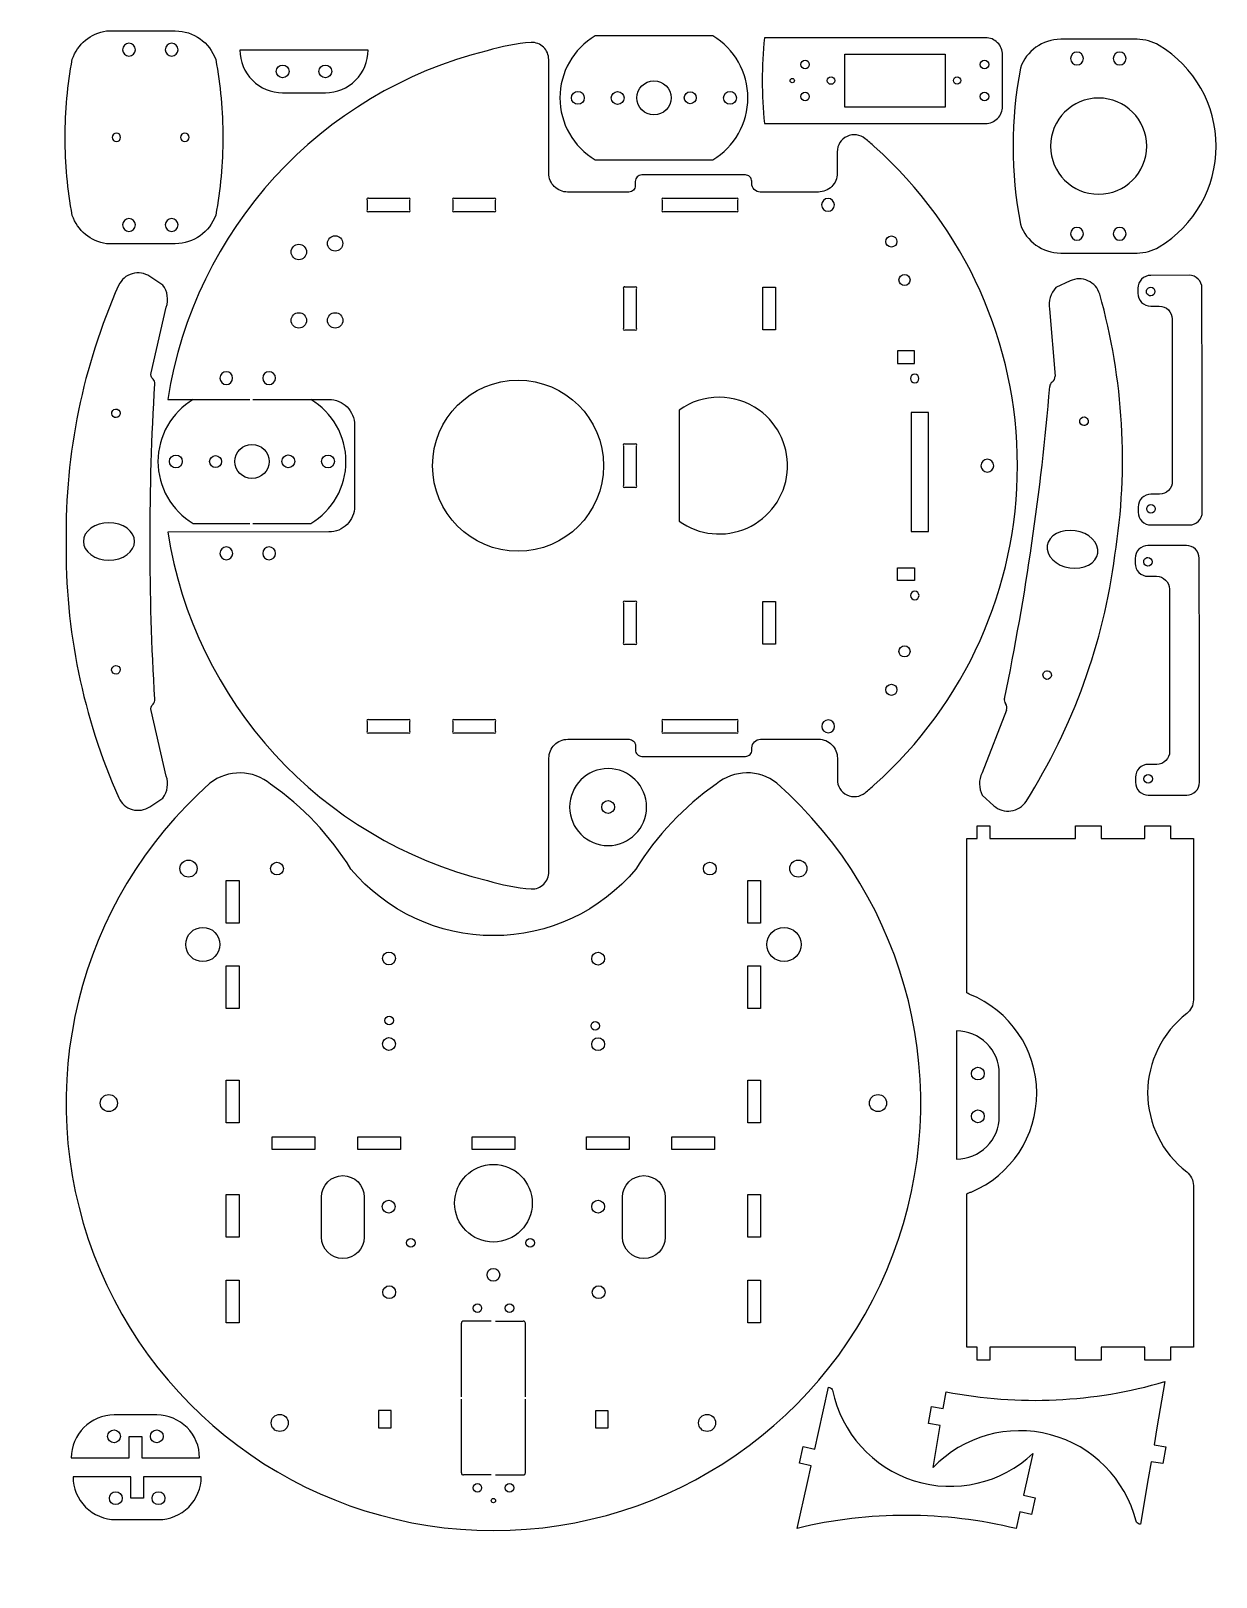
# Model space of a CAD drawing. Extents: x 1 to 278, y -4 to 358.
import ezdxf

# ---------------------------------------------------------------- set-up
doc = ezdxf.new("R2010")
doc.units = 0
doc.layers.get('0').update_dxf_attribs({"linetype": 'CONTINUOUS'})
for name, color, linetype in [('APS_GEOMETRY', 7, 'CONTINUOUS'), ('BUMPED', 4, 'CONTINUOUS'), ('CUT', 4, 'CONTINUOUS')]:
    doc.layers.add(name, color=color, linetype=linetype)

# ---------------------------------------------------------------- blocks, each defined once
blk = doc.blocks.new('BOTTOM')
at = {"color": 1, "linetype": 'BYBLOCK'}
for centre in [(-935.17, 55.7), (-830.29, 55.7), (-926.19, 52.64), (-839.28, 52.64)]:
    blk.add_circle(centre, 1.3, dxfattribs=at)
at = {"layer": 'APS_GEOMETRY', "color": 5}
blk.add_lwpolyline([(-867.25, 205.13), (-867.24, 187.33, -0.414214), (-873.24, 181.33), (-892.24, 181.32, -0.414214), (-898.24, 187.32), (-898.25, 225.05, 0.301878), (-979.81, 150.25, 0.054453), (-981.76, 139.97, 0.423427), (-977.76, 135.85), (-951.14, 135.85, -0.414214), (-946.74, 131.45), (-946.74, 117.1, -0.414235), (-948.24, 115.6), (-949.24, 115.6, 0.414214), (-950.74, 114.1), (-950.74, 110.6), (-950.74, 101.98), (-950.74, 89.85, 0.414241), (-949.24, 88.35), (-948.74, 88.35, -0.414214), (-946.73, 86.35), (-946.73, 72.75, -0.414239), (-951.13, 68.35), (-956.1, 68.35, 0.64495), (-959.24, 61.86, 0.014178), (-957.39, 59.72, 0.448892), (-808.08, 59.72, 0.01409), (-806.24, 61.85, 0.637954), (-809.3, 68.38), (-814.31, 68.38, -0.414246), (-818.71, 72.78), (-818.71, 86.38, -0.414214), (-816.71, 88.38), (-816.21, 88.38, 0.414245), (-814.71, 89.88), (-814.72, 110.63), (-814.72, 114.13, 0.414214), (-816.22, 115.63), (-817.22, 115.63, -0.414235), (-818.72, 117.13), (-818.72, 131.48, -0.414214), (-814.32, 135.88), (-787.7, 135.89, 0.423427), (-783.71, 140.01, 0.052824), (-785.66, 150.29, 0.301878), (-867.25, 225.05), (-867.25, 205.84)], format="xyb", dxfattribs=at)
at = {"layer": 'CUT', "color": 5}
for p, q in [((-896.25, 219.08), (-896.25, 205.84)), ((-896.25, 205.13), (-896.25, 191.59))]:
    blk.add_line(p, q, dxfattribs=at)
at = {"layer": 'CUT', "color": 1}
for p, q in [((-924.48, 82.82), (-924.48, 85.82)), ((-924.48, 85.82), (-914.48, 85.82)), ((-914.48, 85.82), (-914.48, 82.82)), ((-850.98, 82.82), (-850.98, 85.82)), ((-850.98, 85.82), (-840.98, 85.82)), ((-840.98, 85.82), (-840.98, 82.82)), ((-914.48, 82.82), (-924.48, 82.82)), ((-840.98, 82.82), (-850.98, 82.82))]:
    blk.add_line(p, q, dxfattribs=at)
for points in [[(-901.75, 211.35, 1), (-904.75, 211.35, 1)], [(-860.75, 211.36, 1), (-863.75, 211.36, 1)], [(-901.75, 201.32, 1), (-904.75, 201.32, 1)], [(-860.75, 201.33, 1), (-863.75, 201.33, 1)], [(-945.23, 177.98), (-945.23, 168.75, 1), (-944.85, 168.37), (-942.61, 168.37, 1), (-942.23, 168.75), (-942.23, 177.98, 1), (-942.61, 178.37), (-944.85, 178.37, 1)], [(-823.24, 177.98), (-823.24, 168.75, 1), (-822.86, 168.37), (-820.62, 168.37, 1), (-820.24, 168.75), (-820.24, 177.98, 1.000002), (-820.62, 178.37), (-822.86, 178.37, 1)], [(-869.75, 86.64, 0.323544), (-869.76, 105.39), (-895.69, 105.38, 1)], [(-942.22, 70.5, 1), (-945.22, 70.5, 1)], [(-820.22, 70.53, 1), (-823.22, 70.53, 1)], [(-912.12, 50.25, 1), (-914.12, 50.25, 1)], [(-861.32, 50.26, 1), (-863.32, 50.26, 1)], [(-881.24, 33.26, 1), (-884.24, 33.26, 1)]]:
    blk.add_lwpolyline(points, format="xyb", close=True, dxfattribs=at)
for points in [[(-945.23, 157.98), (-945.23, 148.75, 1), (-944.85, 148.37), (-942.61, 148.37, 1), (-942.23, 148.75), (-942.23, 157.98, 1), (-942.61, 158.37), (-944.85, 158.37, 1), (-945.23, 157.98)], [(-820.62, 158.37), (-822.86, 158.37, 1), (-823.24, 157.98), (-823.24, 148.75, 1), (-822.86, 148.37), (-820.62, 148.37, 1), (-820.24, 148.75), (-820.24, 157.98, 1), (-820.62, 158.37)], [(-914.86, 118.37), (-924.1, 118.37, 1), (-924.48, 117.98), (-924.48, 115.75, 1), (-924.1, 115.37), (-914.86, 115.37, 1), (-914.48, 115.75), (-914.48, 117.98, 1), (-914.86, 118.37)], [(-887.73, 117.98), (-887.73, 115.75, 1), (-887.35, 115.37), (-878.11, 115.37, 1), (-877.73, 115.75), (-877.73, 117.98, 1), (-878.11, 118.37), (-887.35, 118.37, 1), (-887.73, 117.98)], [(-850.98, 117.98), (-850.98, 115.75, 1), (-850.6, 115.37), (-841.36, 115.37, 1), (-840.98, 115.75), (-840.98, 117.98, 1.000002), (-841.36, 118.37), (-850.6, 118.37, 1), (-850.98, 117.98)], [(-945.23, 108.98), (-945.23, 92, 1), (-944.85, 91.62), (-942.61, 91.62, 1), (-942.23, 92), (-942.23, 108.98, 1), (-942.61, 109.37), (-944.85, 109.37, 1), (-945.23, 108.98)], [(-820.62, 109.37), (-822.86, 109.37, 1), (-823.24, 108.98), (-823.24, 92, 1), (-822.86, 91.62), (-820.62, 91.62, 1), (-820.24, 92), (-820.24, 108.98, 1), (-820.62, 109.37)]]:
    blk.add_lwpolyline(points, format="xyb", dxfattribs=at)
for points in [[(-906.62, 54.3), (-906.62, 50.3), (-909.62, 50.3), (-909.62, 54.3)], [(-858.84, 54.29), (-858.84, 50.29), (-855.84, 50.29), (-855.84, 54.29)], [(-898.12, 51.05), (-898.12, 47.05), (-870.32, 47.05), (-870.32, 51.05)]]:
    blk.add_lwpolyline(points, close=True, dxfattribs=at)
for centre, radius in [((-881.75, 223.14), 1.5), ((-881.78, 213.84), 1.4), ((-881.75, 205.34), 4), ((-881.73, 196.84), 1.5), ((-848.74, 194.37), 1.8), ((-832.74, 194.37), 1.8), ((-881.75, 187.54), 1.5), ((-848.74, 185.87), 1.8), ((-830.74, 185.88), 1.8), ((-882.74, 143.07), 20.01)]:
    blk.add_circle(centre, radius, dxfattribs=at)
at = {"layer": 'CUT', "color": 5}
for centre, start, end in [((-881.75, 210.47), 30.6957, 149.3043), ((-881.75, 200.2), 210.6957, 329.3043)]:
    blk.add_arc(centre, 16.86, start, end, dxfattribs=at)
blk = doc.blocks.new('MOTORBRACKET')
at = {"layer": 'CUT', "color": 5}
blk.add_lwpolyline([(-250.95, 185.42), (-250.87, 157.93, 0.569283), (-221.87, 158.01), (-221.95, 185.5, 0.569283)], format="xyb", close=True, dxfattribs=at)
at = {"layer": 'CUT', "color": 1}
for centre, radius in [((-236.46, 189.51), 1.5), ((-236.46, 180.21), 1.5), ((-236.41, 171.71), 4), ((-236.36, 163.21), 1.4), ((-236.36, 153.91), 1.5)]:
    blk.add_circle(centre, radius, dxfattribs=at)
blk = doc.blocks.new('BUMPER')
at = {"layer": 'CUT', "color": 5}
blk.add_lwpolyline([(-281.47, 307.44, 0.108429), (-341.42, 319.72, 0.108429), (-401.36, 307.43, 0.460549), (-403.45, 300.13), (-401.42, 297.06, 0.236359), (-396.26, 296.28), (-380.92, 299.83, -0.278921), (-379.43, 299.38, 0.224402), (-378.3, 298.97, -0.030361), (-304.51, 298.97, 0.221324), (-303.4, 299.38, -0.278921), (-301.92, 299.83), (-286.57, 296.28, 0.236359), (-281.42, 297.06), (-279.39, 300.13, 0.460549)], format="xyb", close=True, dxfattribs=at)
at = {"layer": 'CUT', "color": 1}
blk.add_lwpolyline([(-341.38, 303.71), (-340.53, 303.83), (-339.71, 304.17), (-338.95, 304.72), (-338.29, 305.47), (-337.75, 306.38), (-337.34, 307.41), (-337.09, 308.53), (-337.01, 309.7), (-337.09, 310.87), (-337.34, 312), (-337.75, 313.03), (-338.29, 313.94), (-338.95, 314.68), (-339.71, 315.24), (-340.53, 315.58), (-341.38, 315.69), (-342.23, 315.58), (-343.05, 315.24), (-343.81, 314.68), (-344.47, 313.94), (-345.02, 313.03), (-345.42, 312), (-345.67, 310.87), (-345.75, 309.7), (-345.67, 308.53), (-345.42, 307.41), (-345.02, 306.38), (-344.47, 305.47), (-343.81, 304.72), (-343.05, 304.17), (-342.23, 303.83)], close=True, dxfattribs=at)
for points in [[(-372.42, 308, -1), (-370.42, 308.15, -1)], [(-312.41, 308, -1), (-310.42, 308.15, -1)]]:
    blk.add_lwpolyline(points, format="xyb", close=True, dxfattribs=at)
blk = doc.blocks.new('CASTERTOP')
at = {"layer": 'CUT', "color": 5}
blk.add_lwpolyline([(-250.1, 283.84, -0.045731), (-268.27, 285.53, -0.319328), (-274.99, 294.98), (-274.99, 311.09, -0.279619), (-268.38, 319.08, -0.045997), (-250.1, 320.77, -0.045997), (-231.82, 319.08, -0.279619), (-225.2, 311.09), (-225.2, 294.98, -0.319328), (-231.92, 285.53, -0.045731)], format="xyb", close=True, dxfattribs=at)
at = {"layer": 'CUT', "color": 1}
for points in [[(-250.1, 307.77, 1), (-250.1, 309.77, 1)], [(-269.1, 305.83, 1), (-272.1, 305.83, 1)], [(-228.1, 305.83, 1), (-231.1, 305.83, 1)], [(-269.1, 295.83, 1), (-272.1, 295.83, 1)], [(-228.1, 295.83, 1), (-231.1, 295.83, 1)], [(-250.1, 291.77, 1), (-250.1, 293.77, 1)]]:
    blk.add_lwpolyline(points, format="xyb", close=True, dxfattribs=at)
blk = doc.blocks.new('BUMPERSTOPPER')
at = {"layer": 'CUT', "color": 5}
blk.add_lwpolyline([(-316.26, 277.45, 1), (-334.26, 277.45, 1)], format="xyb", close=True, dxfattribs=at)
at = {"layer": 'CUT', "color": 1}
blk.add_lwpolyline([(-326.76, 277.45, -1), (-323.76, 277.45, -1)], format="xyb", close=True, dxfattribs=at)
blk = doc.blocks.new('CASTERBOTTOM')
at = {"layer": 'CUT', "color": 5}
blk.add_lwpolyline([(-566.33, 92.18, 0.092188), (-529.76, 92.18, 0.319328), (-523.05, 101.62), (-523.05, 119.49, 0.135933), (-524.47, 124.64, 0.56619), (-571.62, 124.64, 0.135933), (-573.05, 119.49), (-573.05, 101.62, 0.319328), (-566.33, 92.18)], format="xyb", dxfattribs=at)
at = {"layer": 'CUT', "color": 1}
for points in [[(-559.3, 110.49, 1), (-536.8, 110.49, 1)], [(-570.05, 115.43, 1), (-567.05, 115.43, 1)], [(-529.05, 115.43, 1), (-526.05, 115.43, 1)], [(-570.05, 105.43, 1), (-567.05, 105.43, 1)], [(-529.05, 105.43, 1), (-526.05, 105.43, 1)]]:
    blk.add_lwpolyline(points, format="xyb", close=True, dxfattribs=at)
blk = doc.blocks.new('STRUT')
at = {"layer": 'CUT', "color": 5}
blk.add_lwpolyline([(3052.03, 678.24, -0.120076), (3102.1, 667.24), (3102.06, 678.24), (3102.06, 678.24), (3102.1, 682.24), (3104.86, 682.24), (3104.86, 686.24), (3102.1, 686.24), (3102.1, 690.24), (3102.1, 701.05, 0.286505), (3101.08, 700.74), (3100.97, 700.58, -0.588333), (3052.03, 696.24), (3052.03, 686.24), (3049.26, 686.24), (3049.26, 682.24), (3052.03, 682.24), (3052.06, 678.24)], format="xyb", dxfattribs=at)
blk = doc.blocks.new('IRSPACER')
at = {"layer": 'CUT', "color": 5}
blk.add_lwpolyline([(4384.98, 533.26), (4384.98, 524.26, 0.414214), (4387.98, 521.26), (4414.18, 521.26), (4440.38, 521.26, 0.414214), (4443.38, 524.26), (4443.38, 533.26, 0.414214), (4440.38, 536.26), (4439.18, 536.26, 0.414214), (4436.18, 533.26), (4436.18, 531.26, -0.414214), (4433.18, 528.26), (4414.18, 528.26), (4395.18, 528.26, -0.414214), (4392.18, 531.26), (4392.18, 533.26, 0.414214), (4389.18, 536.26), (4387.98, 536.26, 0.414214)], format="xyb", close=True, dxfattribs=at)
at = {"layer": 'CUT', "color": 1}
for points in [[(4389.78, 533.26, -1), (4387.78, 533.26, -1)], [(4440.58, 533.26, -1), (4438.58, 533.26, -1)]]:
    blk.add_lwpolyline(points, format="xyb", close=True, dxfattribs=at)
blk = doc.blocks.new('TOP')
at = {"color": 1}
for p, q in [((-560.74, 228.31), (-543.49, 228.31)), ((-542.99, 228.31), (-525.74, 228.31)), ((-561.24, 220.31), (-561.24, 213.81)), ((-525.24, 220.31), (-525.24, 213.81)), ((-560.74, 213.31), (-543.49, 213.31)), ((-542.99, 213.31), (-525.74, 213.31))]:
    blk.add_line(p, q, dxfattribs=at)
for points in [[(-561.24, 221.31), (-561.24, 227.81)], [(-525.24, 221.31), (-525.24, 227.81)]]:
    blk.add_lwpolyline(points, dxfattribs=at)
for centre, start, end in [((-560.74, 227.81), 90, 180), ((-525.74, 227.81), 360, 90), ((-560.74, 213.81), 180, 270), ((-525.74, 213.81), 270, 360)]:
    blk.add_arc(centre, 0.5, start, end, dxfattribs=at)
at = {"layer": 'BUMPED', "color": 1}
for centre in [(-564.24, 224.56), (-522.24, 224.56), (-564.24, 217.06), (-522.24, 217.06)]:
    blk.add_circle(centre, 1, dxfattribs=at)
at = {"layer": 'CUT', "color": 5}
blk.add_lwpolyline([(-399.4, 287.14, 0.690144), (-574.24, 220.81, 0.690144), (-399.4, 154.47, 0.354658), (-399.63, 168.68, 0.101368), (-419.51, 187.48, -0.221874), (-435.07, 220.81, -0.221874), (-419.51, 254.14, 0.101368), (-399.63, 272.94, 0.354658)], format="xyb", close=True, dxfattribs=at)
at = {"layer": 'CUT', "color": 1}
for points in [[(-515.63, 280.31), (-525.63, 280.31), (-525.63, 283.31), (-515.63, 283.31)], [(-495.63, 280.31), (-505.63, 280.31), (-505.63, 283.31), (-495.63, 283.31)], [(-478.88, 280.31), (-478.88, 283.31), (-468.88, 283.31), (-468.88, 280.31)], [(-442.13, 280.31), (-452.13, 280.31), (-452.13, 283.31), (-442.13, 283.31)], [(-432.13, 280.31), (-432.13, 283.31), (-422.13, 283.31), (-422.13, 280.31)], [(-482.13, 262.56), (-485.13, 262.56), (-485.13, 272.56), (-482.13, 272.56)], [(-485.13, 242.56), (-485.13, 252.56), (-482.13, 252.56), (-482.13, 242.56)], [(-550.18, 244.7), (-546.18, 244.7), (-546.18, 247.69), (-550.18, 247.69)], [(-485.13, 215.81), (-485.13, 225.81), (-482.13, 225.81), (-482.13, 215.81)], [(-482.13, 189.06), (-485.13, 189.06), (-485.13, 199.06), (-482.13, 199.06)], [(-550.2, 193.92), (-546.2, 193.92), (-546.2, 196.92), (-550.2, 196.92)], [(-482.13, 169.06), (-485.13, 169.06), (-485.13, 179.06), (-482.13, 179.06)], [(-525.63, 158.31), (-525.63, 161.31), (-515.63, 161.31), (-515.63, 158.31)], [(-505.63, 158.31), (-505.63, 161.31), (-495.63, 161.31), (-495.63, 158.31)], [(-478.88, 158.31), (-478.88, 161.31), (-468.88, 161.31), (-468.88, 158.31)], [(-442.13, 158.31), (-452.13, 158.31), (-452.13, 161.31), (-442.13, 161.31)], [(-432.13, 158.31), (-432.13, 161.31), (-422.13, 161.31), (-422.13, 158.31)]]:
    blk.add_lwpolyline(points, close=True, dxfattribs=at)
for points in [[(-496.22, 251.03), (-503.61, 251.03), (-505.61, 251.03, -1), (-505.61, 261.03), (-503.61, 261.03), (-496.22, 261.03, -1)], [(-497.66, 211.72, -1), (-497.66, 229.89, -1)], [(-496.22, 180.59), (-503.61, 180.59), (-505.61, 180.59, -1), (-505.61, 190.59), (-503.61, 190.59), (-496.22, 190.59, -1)]]:
    blk.add_lwpolyline(points, format="xyb", close=True, dxfattribs=at)
for centre, radius in [((-474.24, 310.81), 2), ((-419.38, 292.16), 2), ((-437.14, 288.81), 4), ((-549.07, 270.81), 2), ((-419.38, 271.46), 1.5), ((-518.49, 245.19), 1.5), ((-498.46, 245.31), 1.5), ((-460.41, 245.26), 1.5), ((-440.41, 245.26), 1.5), ((-567.24, 220.81), 0.5), ((-514.42, 220.81), 1.5), ((-518.49, 196.19), 1.5), ((-498.46, 196.31), 1.5), ((-460.46, 196.31), 1.5), ((-440.46, 196.31), 1.5), ((-549.07, 170.81), 2), ((-419.38, 170.16), 1.5), ((-437.14, 152.81), 4), ((-419.38, 149.46), 2), ((-474.24, 130.81), 2)]:
    blk.add_circle(centre, radius, dxfattribs=at)
blk = doc.blocks.new('BUMPER_TOP')
at = {"layer": 'CUT', "color": 5}
for p, q in [((-557.26, 50.7), (-559.29, 47.64)), ((-536.76, 47.94), (-552.11, 51.49)), ((-442.42, 51.49), (-457.76, 47.94)), ((-435.23, 47.64), (-437.26, 50.71))]:
    blk.add_line(p, q, dxfattribs=at)
at = {"layer": 'CUT', "color": 1}
blk.add_lwpolyline([(-497.3, 44.05), (-498.15, 43.94), (-498.97, 43.6), (-499.73, 43.04), (-500.39, 42.3), (-500.93, 41.39), (-501.34, 40.36), (-501.59, 39.23), (-501.67, 38.06), (-501.59, 36.9), (-501.34, 35.77), (-500.93, 34.74), (-500.39, 33.83), (-499.73, 33.08), (-498.97, 32.53), (-498.15, 32.19), (-497.3, 32.07), (-496.45, 32.19), (-495.63, 32.53), (-494.87, 33.08), (-494.21, 33.83), (-493.66, 34.74), (-493.26, 35.77), (-493.01, 36.9), (-492.93, 38.06), (-493.01, 39.23), (-493.26, 40.36), (-493.66, 41.39), (-494.21, 42.3), (-494.87, 43.04), (-495.63, 43.6), (-496.45, 43.94)], close=True, dxfattribs=at)
for points in [[(-526.27, 39.77, -1), (-528.26, 39.62, -1)], [(-466.26, 39.77, -1), (-468.26, 39.62, -1)]]:
    blk.add_lwpolyline(points, format="xyb", close=True, dxfattribs=at)
at = {"layer": 'CUT', "color": 5}
for centre, radius, start, end in [((-553.9, 45.95), 5.82, 72.0877, 125.281), ((-440.63, 45.95), 5.82, 54.7212, 107.9145), ((-555.13, 44.88), 5, 146.4631, 245.3767), ((-536.39, 49.39), 1.5, 255.6929, 318.0325), ((-534.28, 47.4), 1.41, 85.3874, 135.3064), ((-497.27, 655.83), 608.16, 266.52199, 273.47801), ((-460.25, 47.4), 1.41, 44.6958, 95.2869), ((-458.13, 49.39), 1.5, 221.9697, 284.3093), ((-439.4, 44.88), 5, 294.6255, 33.5391), ((-499.25, 170.78), 142.75, 246.0447, 270.7981), ((-495.28, 170.78), 142.75, 269.2041, 293.9576)]:
    blk.add_arc(centre, radius, start, end, dxfattribs=at)

msp = doc.modelspace()

# ---------------------------------------------------------------- linework, layer by layer
at = {"color": 5}
for points in [[(49.91, 353.43, 0.414214), (59.91, 343.43), (69.91, 343.43, 0.414214), (79.91, 353.43)], [(217.6, 93.98, 0.414214), (227.6, 103.98), (227.6, 113.98, 0.414214), (217.6, 123.98)], [(26.96, 29.11), (26.96, 24.11), (40.46, 24.11, 0.414214), (30.46, 34.11), (20.46, 34.11, 0.414214), (10.46, 24.11), (23.96, 24.11), (23.96, 29.11)], [(24.36, 14.65), (24.36, 19.65), (10.86, 19.65, 0.414214), (20.86, 9.65), (30.86, 9.65, 0.414214), (40.86, 19.65), (27.36, 19.65), (27.36, 14.65)]]:
    msp.add_lwpolyline(points, format="xyb", close=True, dxfattribs=at)
at = {"color": 1}
msp.add_lwpolyline([(191.48, 344.19), (191.48, 346.29), (191.48, 346.29), (191.48, 348.39), (191.48, 352.49), (214.98, 352.49), (214.98, 340.09), (191.48, 340.09)], close=True, dxfattribs=at)
for centre, radius in [((59.91, 348.43), 1.5), ((69.91, 348.43), 1.5), ((188.23, 346.29), 0.875), ((217.73, 346.29), 0.85), ((222.6, 113.98), 1.5), ((222.6, 103.98), 1.5), ((20.46, 29.11), 1.5), ((30.46, 29.11), 1.5), ((20.86, 14.65), 1.5), ((30.86, 14.65), 1.5)]:
    msp.add_circle(centre, radius, dxfattribs=at)
at = {"layer": 'BUMPED', "color": 1}
for centre in [(182.15, 350.04), (224.15, 350.04), (182.15, 342.54), (224.15, 342.54)]:
    msp.add_circle(centre, 1, dxfattribs=at)
at = {"layer": 'CUT', "color": 5}
msp.add_lwpolyline([(172.66, 356.32, 0.025121), (172.15, 346.29, 0.025121), (172.66, 336.26), (224.38, 336.26, 0.414214), (228.38, 340.26), (228.38, 352.32, 0.414214), (224.38, 356.32)], format="xyb", close=True, dxfattribs=at)
msp.add_lwpolyline([(273.02, 168.94), (273.02, 131.2, -0.231695), (271.47, 128.04, 0.229717), (262.31, 109.5, 0.229717), (271.47, 90.97, -0.231695), (273.02, 87.81), (273.02, 49.94), (267.67, 49.94), (267.67, 46.94), (261.67, 46.94), (261.67, 49.94), (251.46, 49.94), (251.46, 46.94), (245.46, 46.94), (245.46, 49.94), (231.8, 49.94), (225.4, 49.94), (225.4, 46.94), (222.4, 46.94), (222.4, 49.94), (220.02, 49.94), (220.02, 85.82, -0.114165), (221.04, 86.27, 0.66971), (220.72, 132.52, -0.078992), (220.02, 132.89), (220.02, 168.94), (222.4, 168.94), (222.4, 171.94), (225.4, 171.94), (225.4, 168.94), (231.8, 168.94), (245.46, 168.94), (245.46, 171.94), (251.46, 171.94), (251.46, 168.94), (261.67, 168.94), (261.67, 171.94), (267.67, 171.94), (267.67, 168.94), (273.02, 168.94)], format="xyb", dxfattribs=at)
at = {"layer": 'CUT', "color": 1}
for centre, radius in [((179.15, 346.29), 0.5), ((84.84, 126.41), 1), ((133.07, 125.14), 1), ((89.92, 74.38), 1), ((117.83, 74.38), 1)]:
    msp.add_circle(centre, radius, dxfattribs=at)

# ---------------------------------------------------------------- block references
at = {"layer": 'CUT', "color": 4}
for name, p, rotation in [('CASTERTOP', (329.77, 583.11), 90), ('BOTTOM', (258.07, 1138.93), 90), ('MOTORBRACKET', (319.16, 578.18), 89.84187544334183), ('CASTERBOTTOM', (140.36, -217.1), 270), ('BUMPER', (328.97, 579.85), 90), ('BUMPER_TOP', (353.89, 723.29), 81.73550591534145), ('IRSPACER', (802.17, -4141.95), 90.07578011281466), ('IRSPACER', (801.53, -4205.15), 90.07578011281466), ('TOP', (330.04, 581.32), 90), ('BUMPERSTOPPER', (413.52, 501.59), 90)]:
    msp.add_blockref(name, p, dxfattribs=dict(at, rotation=rotation))
at = {"layer": 'CUT', "color": 4, "xscale": -1}
for p, rotation in [((-2678.24, 1224.09), 170.2649644202714), ((3065.44, -1313.13), 347.5422385551528)]:
    msp.add_blockref('STRUT', p, dxfattribs=dict(at, rotation=rotation))

doc.saveas('drawing.dxf')
